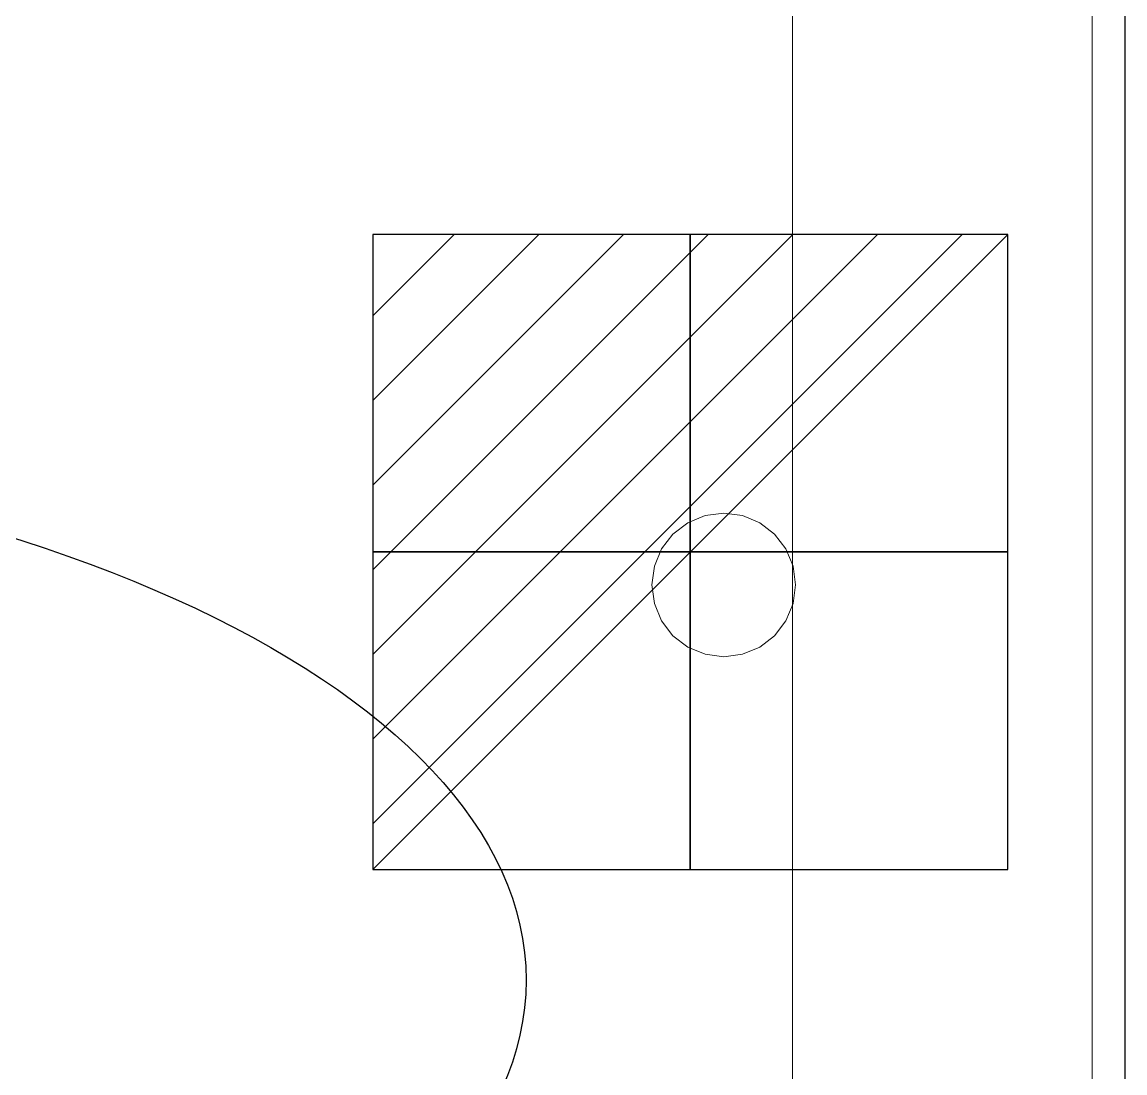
# Model space of a CAD drawing. Header units: millimetres. Extents: x -1 to 1401, y -701 to 1.
# Drawn here: x 1215.8 to 1400, y -525.5 to -350 of the extents above; entities that cross this region are included whole.
import ezdxf

# ---------------------------------------------------------------- set-up
doc = ezdxf.new("R2010")
doc.units = ezdxf.units.MM
for name, color, linetype in [('IQ_200_2D', 1, 'Continuous'), ('IQ_200_3D', 1, 'Continuous'), ('IQ_204_2D', 7, 'Continuous'), ('IQ_204_3D', 7, 'Continuous'), ('IQ_CON_ELECTRICITY_INT', 7, 'Continuous')]:
    doc.layers.add(name, color=color, linetype=linetype)

# ---------------------------------------------------------------- blocks, each defined once
blk = doc.blocks.new('*X2')
at = {"color": 0}
for p, q in [((286.774344, 2204.447934), (296.618251, 2214.291842)), ((286.774344, 2205.862148), (295.204037, 2214.291842)), ((286.774344, 2207.276361), (293.789824, 2214.291842)), ((286.774344, 2208.690575), (292.37561, 2214.291842)), ((286.774344, 2210.104788), (290.961397, 2214.291842)), ((286.774344, 2211.519002), (289.547183, 2214.291842)), ((286.774344, 2212.933216), (288.13297, 2214.291842))]:
    blk.add_line(p, q, dxfattribs=at)
blk = doc.blocks.new('ELECTRICITY')
for p, q in [((2.1213, 2.1213), (-2.1213, 2.1213)), ((-2.1213, 2.1213), (-2.1213, -2.1213)), ((-2.1213, -2.1213), (2.1213, 2.1213)), ((2.1213, -2.1213), (2.1213, 2.1213)), ((-2.1213, -2.1213), (2.1213, -2.1213))]:
    blk.add_line(p, q)
at = {"extrusion": (-1, 0, 0)}
for p, q in [((0, -2.1213, 2.1213), (0, 2.1213, 2.1213)), ((0, 2.1213, -2.1213), (0, -2.1213, -2.1213)), ((0, 2.1213, 2.1213), (0, 2.1213, -2.1213)), ((0, 2.1213, -2.1213), (0, -2.1213, 2.1213)), ((0, -2.1213, -2.1213), (0, -2.1213, 2.1213))]:
    blk.add_line(p, q, dxfattribs=at)
at = {"extrusion": (0, -1, 0)}
for p, q in [((2.1213, 0, 2.1213), (-2.1213, 0, 2.1213)), ((-2.1213, 0, -2.1213), (2.1213, 0, -2.1213)), ((-2.1213, 0, 2.1213), (-2.1213, 0, -2.1213)), ((-2.1213, 0, -2.1213), (2.1213, 0, 2.1213)), ((2.1213, 0, -2.1213), (2.1213, 0, 2.1213))]:
    blk.add_line(p, q, dxfattribs=at)
at = {"xscale": 0.4000000000000909, "yscale": 0.4000000000000909, "zscale": 0.4000000000000909}
blk.add_blockref('*X2', (-116.8311, -883.5954), dxfattribs=at)
at = {"extrusion": (-1, 0, 0), "xscale": 0.3999999999999773, "yscale": 0.3999999999999773, "zscale": 0.3999999999999773}
blk.add_blockref('*X2', (-116.8311, -883.5954), dxfattribs=at)
at = {"extrusion": (0, -1, 0), "xscale": 0.4000000000000909, "yscale": 0.4000000000000909, "zscale": 0.4000000000000909}
blk.add_blockref('*X2', (-116.8311, -883.5954), dxfattribs=at)

msp = doc.modelspace()

# ---------------------------------------------------------------- linework, layer by layer
at = {"layer": 'IQ_200_2D'}
msp.add_line((1400, 0), (1400, -700), dxfattribs=at)
at = {"layer": 'IQ_204_2D'}
msp.add_ellipse((1100, -510), major_axis=(200, 0), ratio=0.45, dxfattribs=at)
at = {"layer": 'IQ_204_3D', "lineweight": 9}
for points, invisible_edges in [([(1329.89, -432.41, 150), (1327, -433.61, 150), (1324.51, -435.51, 150), (1339, -433.61, 150)], 12), ([(1324.51, -435.51, 130.13), (1327, -433.61, 130.13), (1329.89, -432.41, 130.13), (1339, -433.61, 130.13)], 12), ([(1329.89, -432.41, 130.13), (1327, -433.61, 130.13), (1327, -433.61, 150), (1329.89, -432.41, 150)], 10), ([(1329.89, -432.41, 150), (1339, -433.61, 150), (1336.11, -432.41, 150), (1333, -432, 150)], 1), ([(1329.89, -432.41, 130.13), (1333, -432, 130.13), (1336.11, -432.41, 130.13), (1339, -433.61, 130.13)], 8), ([(1333, -432, 130.13), (1329.89, -432.41, 130.13), (1329.89, -432.41, 150), (1333, -432, 150)], 10), ([(1333, -432, 150), (1336.11, -432.41, 150), (1336.11, -432.41, 130.13), (1333, -432, 130.13)], 10), ([(1339, -433.61, 130.13), (1336.11, -432.41, 130.13), (1336.11, -432.41, 150), (1339, -433.61, 150)], 10), ([(1327, -433.61, 130.13), (1324.51, -435.51, 130.13), (1324.51, -435.51, 150), (1327, -433.61, 150)], 10), ([(1339, -433.61, 150), (1344.59, -440.89, 150), (1343.39, -438, 150), (1341.49, -435.51, 150)], 1), ([(1345, -444, 150), (1344.59, -440.89, 150), (1339, -433.61, 150)], 14), ([(1343.39, -438, 130.13), (1344.59, -440.89, 130.13), (1339, -433.61, 130.13), (1341.49, -435.51, 130.13)], 2), ([(1341.49, -435.51, 130.13), (1339, -433.61, 130.13), (1339, -433.61, 150), (1341.49, -435.51, 150)], 10), ([(1324.51, -435.51, 150), (1322.61, -438, 150), (1321.41, -440.89, 150), (1321, -444, 150)], 8), ([(1321.41, -440.89, 130.13), (1322.61, -438, 130.13), (1324.51, -435.51, 130.13), (1321, -444, 130.13)], 4), ([(1324.51, -435.51, 130.13), (1322.61, -438, 130.13), (1322.61, -438, 150), (1324.51, -435.51, 150)], 10), ([(1343.39, -438, 130.13), (1341.49, -435.51, 130.13), (1341.49, -435.51, 150), (1343.39, -438, 150)], 10), ([(1322.61, -438, 130.13), (1321.41, -440.89, 130.13), (1321.41, -440.89, 150), (1322.61, -438, 150)], 10), ([(1344.59, -440.89, 130.13), (1343.39, -438, 130.13), (1343.39, -438, 150), (1344.59, -440.89, 150)], 10), ([(1321, -444, 130.13), (1344.59, -440.89, 130.13), (1345, -444, 130.13), (1343.39, -450, 130.13)], 13), ([(1321, -444, 150), (1321.41, -440.89, 150), (1321.41, -440.89, 130.13), (1321, -444, 130.13)], 2), ([(1345, -444, 130.13), (1344.59, -440.89, 130.13), (1344.59, -440.89, 150), (1345, -444, 150)], 2), ([(1343.39, -450, 150), (1344.59, -447.11, 150), (1345, -444, 150), (1321, -444, 150)], 12), ([(1322.61, -450, 150), (1321, -444, 150), (1321.41, -447.11, 150)], 1), ([(1321, -444, 130.13), (1343.39, -450, 130.13), (1322.61, -450, 130.13), (1321.41, -447.11, 130.13)], 3), ([(1321, -444, 130.13), (1321.41, -447.11, 130.13), (1321.41, -447.11, 150), (1321, -444, 150)], 2), ([(1345, -444, 130.13), (1344.59, -447.11, 130.13), (1343.39, -450, 130.13)], 12), ([(1345, -444, 150), (1344.59, -447.11, 150), (1344.59, -447.11, 130.13), (1345, -444, 130.13)], 2), ([(1321.41, -447.11, 130.13), (1322.61, -450, 130.13), (1322.61, -450, 150), (1321.41, -447.11, 150)], 10), ([(1343.39, -450, 130.13), (1344.59, -447.11, 130.13), (1344.59, -447.11, 150), (1343.39, -450, 150)], 10), ([(1324.51, -452.49, 150), (1327, -454.39, 150), (1329.89, -455.59, 150), (1322.61, -450, 150)], 4), ([(1324.51, -452.49, 130.13), (1322.61, -450, 130.13), (1329.89, -455.59, 130.13), (1327, -454.39, 130.13)], 2), ([(1322.61, -450, 130.13), (1324.51, -452.49, 130.13), (1324.51, -452.49, 150), (1322.61, -450, 150)], 10), ([(1339, -454.39, 150), (1341.49, -452.49, 150), (1343.39, -450, 150), (1329.89, -455.59, 150)], 12), ([(1339, -454.39, 130.13), (1329.89, -455.59, 130.13), (1343.39, -450, 130.13), (1341.49, -452.49, 130.13)], 3), ([(1341.49, -452.49, 130.13), (1343.39, -450, 130.13), (1343.39, -450, 150), (1341.49, -452.49, 150)], 10), ([(1324.51, -452.49, 130.13), (1327, -454.39, 130.13), (1327, -454.39, 150), (1324.51, -452.49, 150)], 10), ([(1339, -454.39, 130.13), (1341.49, -452.49, 130.13), (1341.49, -452.49, 150), (1339, -454.39, 150)], 10), ([(1327, -454.39, 130.13), (1329.89, -455.59, 130.13), (1329.89, -455.59, 150), (1327, -454.39, 150)], 10), ([(1333, -456, 150), (1336.11, -455.59, 150), (1339, -454.39, 150), (1329.89, -455.59, 150)], 4), ([(1339, -454.39, 130.13), (1336.11, -455.59, 130.13), (1333, -456, 130.13), (1329.89, -455.59, 130.13)], 8), ([(1336.11, -455.59, 130.13), (1339, -454.39, 130.13), (1339, -454.39, 150), (1336.11, -455.59, 150)], 10), ([(1333, -456, 150), (1329.89, -455.59, 150), (1329.89, -455.59, 130.13), (1333, -456, 130.13)], 10), ([(1333, -456, 130.13), (1336.11, -455.59, 130.13), (1336.11, -455.59, 150), (1333, -456, 150)], 10)]:
    msp.add_3dface(points, dxfattribs=dict(at, invisible_edges=invisible_edges))

# ---------------------------------------------------------------- block references
at = {"layer": 'IQ_CON_ELECTRICITY_INT', "xscale": 25, "yscale": 25, "zscale": 25}
msp.add_blockref('ELECTRICITY', (1327.41, -438.5), dxfattribs=at)

# ---------------------------------------------------------------- meshes
at = {"layer": 'IQ_200_3D', "lineweight": 9}
mesh = msp.add_polyface(dxfattribs=at)
corners = [(0, 0, 900), (0, -700, 900), (1400, -700, 900), (1400, 0, 900)]
mesh.append_faces([[corners[k] for k in face] for face in [(0, 1, 2, 3)]])
mesh = msp.add_polyface(dxfattribs=at)
corners = [(1400, -700, 850), (0, -700, 850), (0, 0, 850), (1400, 0, 850)]
mesh.append_faces([[corners[k] for k in face] for face in [(0, 1, 2, 3)]])
mesh = msp.add_polyface(dxfattribs=at)
corners = [(1400, -700, 900), (1400, -700, 850), (1400, 0, 850), (1400, 0, 900)]
mesh.append_faces([[corners[k] for k in face] for face in [(0, 1, 2, 3)]])
mesh = msp.add_polyface(dxfattribs=at)
corners = [(1394.5, -5.5, 850), (5.5, -5.5, 850), (5.5, -694.5, 850), (55.5, -694.5, 850), (55.5, -55.5, 850), (1344.5, -55.5, 850), (1344.5, -694.5, 850), (1394.5, -694.5, 850)]
mesh.append_faces([[corners[k] for k in face] for face in [(4, 1, 2, 3)]], dxfattribs={"vtx0": -1})
mesh.append_faces([[corners[k] for k in face] for face in [(7, 0, 5, 6)]], dxfattribs={"vtx1": -1})
mesh.append_faces([[corners[k] for k in face] for face in [(4, 5, 0, 1)]], dxfattribs={"vtx1": -1, "vtx3": -1})
mesh = msp.add_polyface(dxfattribs=at)
corners = [(1394.5, -694.5, 150), (5.5, -694.5, 150), (5.5, -5.5, 150), (1394.5, -5.5, 150)]
mesh.append_faces([[corners[k] for k in face] for face in [(0, 1, 2, 3)]])
mesh = msp.add_polyface(dxfattribs=at)
corners = [(1394.5, -694.5, 850), (1394.5, -694.5, 150), (1394.5, -5.5, 150), (1394.5, -5.5, 850)]
mesh.append_faces([[corners[k] for k in face] for face in [(0, 1, 2, 3)]])
mesh = msp.add_polyface(dxfattribs=at)
corners = [(55.5, -55.5, 200), (55.5, -694.5, 200), (1344.5, -694.5, 200), (1344.5, -55.5, 200)]
mesh.append_faces([[corners[k] for k in face] for face in [(0, 1, 2, 3)]])
mesh = msp.add_polyface(dxfattribs=at)
corners = [(1344.5, -55.5, 200), (1344.5, -694.5, 200), (1344.5, -694.5, 850), (1344.5, -55.5, 850)]
mesh.append_faces([[corners[k] for k in face] for face in [(0, 1, 2, 3)]])

doc.saveas('drawing.dxf')
